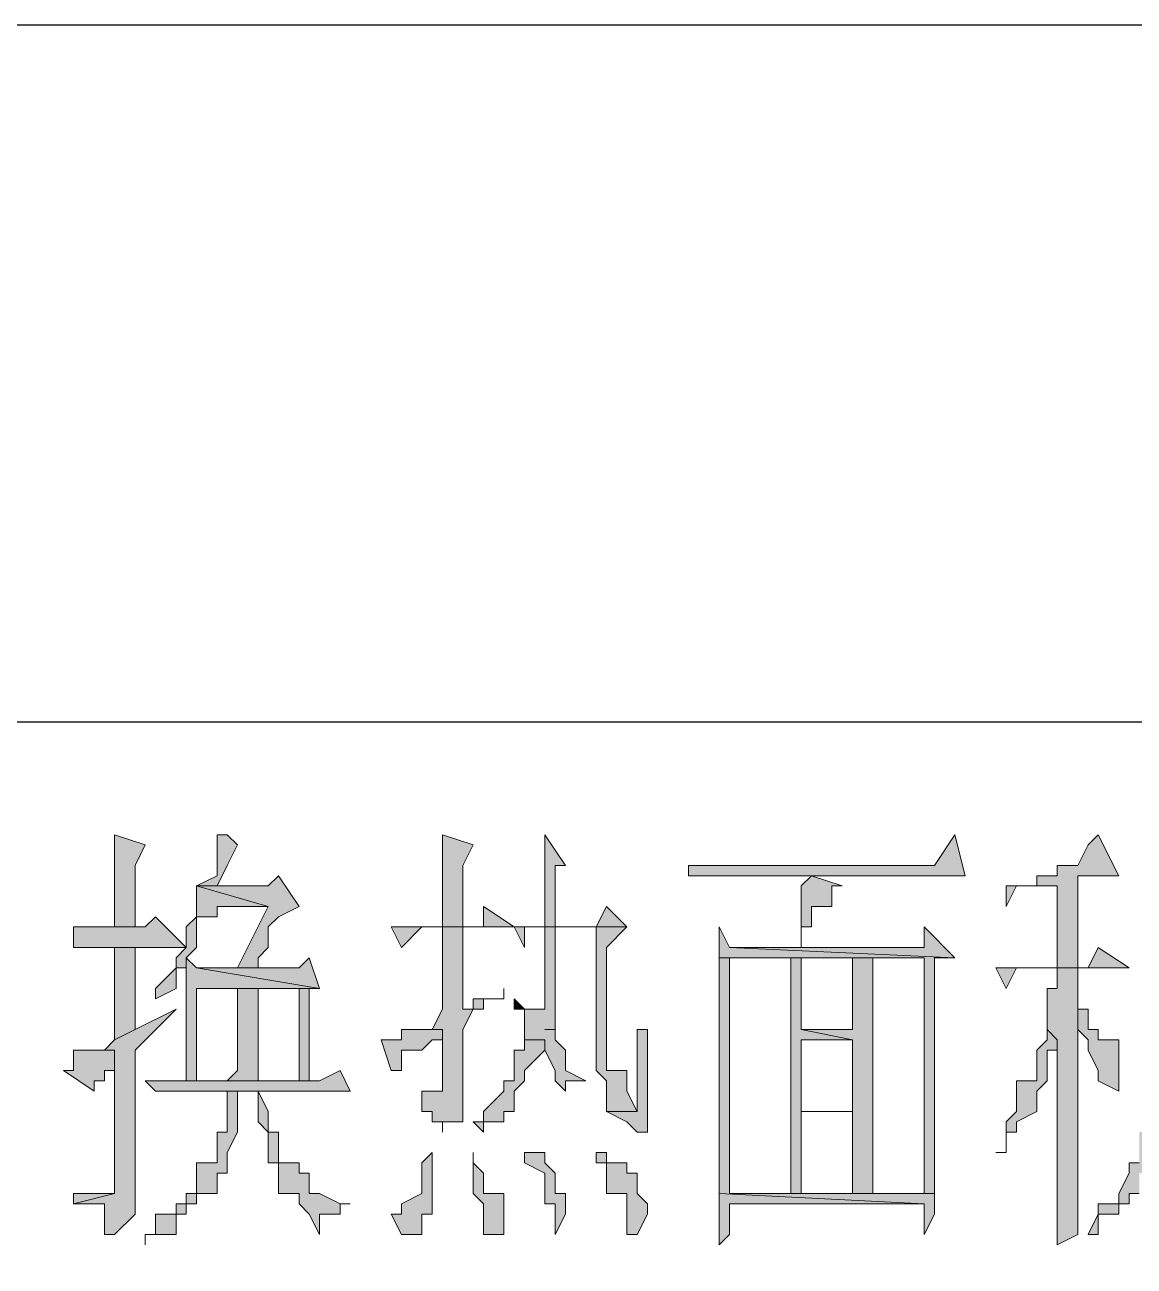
# Model space of a CAD drawing. Header units: millimetres. Extents: x 20 to 821, y 1 to 1134.
# Drawn here: x 701.5 to 720.99, y 1111.81 to 1133.6 of the extents above; entities that cross this region are included whole.
import ezdxf

# ---------------------------------------------------------------- set-up
doc = ezdxf.new("R2010")
doc.units = ezdxf.units.MM
doc.layers.add('1', color=7, linetype='Continuous')

msp = doc.modelspace()

# ---------------------------------------------------------------- hatches: boundary and pattern name
h = msp.add_hatch(color=0)
h.dxf.hatch_style = 2
h.paths.add_polyline_path([(703.08, 1119.381732), (703.08, 1117.761732), (703.44, 1117.761732), (703.44, 1118.841732), (703.62, 1119.201732)])
h = msp.add_hatch(color=0)
h.dxf.hatch_style = 2
h.paths.add_polyline_path([(705.06, 1119.381732), (704.88, 1119.381732), (704.88, 1119.201732), (704.88, 1118.661732), (704.52, 1118.481732), (704.88, 1118.481732), (705.06, 1118.841732), (705.24, 1119.201732)])
h = msp.add_hatch(color=0)
h.dxf.hatch_style = 2
h.paths.add_polyline_path([(708.84, 1119.381732), (708.84, 1117.761732), (709.2, 1117.761732), (709.2, 1118.841732), (709.38, 1119.201732)])
h = msp.add_hatch(color=0)
h.dxf.hatch_style = 2
h.paths.add_polyline_path([(710.64, 1119.381732), (710.64, 1117.761732), (710.82, 1117.761732), (710.82, 1118.841732), (711, 1118.841732)])
h = msp.add_hatch(color=0)
h.dxf.hatch_style = 2
h.paths.add_polyline_path([(717.84, 1119.381732), (717.48, 1118.841732), (713.16, 1118.841732), (713.16, 1118.661732), (718.02, 1118.661732)])
h = msp.add_hatch(color=0)
h.dxf.hatch_style = 2
h.paths.add_polyline_path([(720.36, 1119.381732), (720.18, 1119.201732), (720, 1118.841732), (719.64, 1118.841732), (719.64, 1118.661732), (719.28, 1118.661732), (719.28, 1118.481732), (718.92, 1118.481732), (719.64, 1118.481732), (719.64, 1117.041732), (720, 1117.041732), (720, 1118.661732), (720.18, 1118.661732), (720.72, 1118.661732)])
h = msp.add_hatch(color=0)
h.dxf.hatch_style = 2
h.paths.add_polyline_path([(705.96, 1118.661732), (705.78, 1118.481732), (704.52, 1118.481732), (705.78, 1118.121732), (705.24, 1117.041732), (705.6, 1117.041732), (705.6, 1117.221732), (705.78, 1117.401732), (705.78, 1117.761732), (705.96, 1117.941732), (706.32, 1118.121732)])
h = msp.add_hatch(color=0)
h.dxf.hatch_style = 2
h.paths.add_polyline_path([(715.32, 1118.661732), (715.14, 1118.481732), (715.14, 1117.401732), (714.96, 1117.401732), (715.14, 1117.401732), (715.14, 1117.761732), (715.32, 1117.761732), (715.32, 1117.941732), (715.32, 1118.121732), (715.68, 1118.121732), (715.68, 1118.481732), (715.86, 1118.481732)])
h = msp.add_hatch(color=0)
h.dxf.hatch_style = 2
h.paths.add_polyline_path([(704.52, 1118.481732), (704.52, 1117.941732), (704.34, 1117.761732), (704.34, 1117.401732), (704.16, 1117.221732), (704.16, 1117.041732), (703.8, 1116.681732), (703.8, 1116.501732), (704.16, 1116.681732), (704.16, 1117.041732), (704.34, 1117.041732), (704.34, 1117.221732), (704.52, 1117.401732), (704.52, 1117.761732), (704.52, 1117.941732), (704.88, 1117.941732), (704.88, 1118.121732), (705.78, 1118.121732)])
h = msp.add_hatch(color=0)
h.dxf.hatch_style = 2
h.paths.add_polyline_path([(718.92, 1118.481732), (718.74, 1118.481732), (718.74, 1118.121732), (718.92, 1118.481732), (719.64, 1118.481732)])
h = msp.add_hatch(color=0)
h.dxf.hatch_style = 2
h.paths.add_polyline_path([(709.56, 1118.121732), (709.56, 1117.761732), (709.2, 1117.761732), (707.94, 1117.761732), (708.12, 1117.401732), (708.48, 1117.761732), (710.1, 1117.761732)])
h = msp.add_hatch(color=0)
h.dxf.hatch_style = 2
h.paths.add_polyline_path([(711.72, 1118.121732), (711.54, 1117.761732), (710.1, 1117.761732), (710.28, 1117.401732), (710.28, 1117.761732), (710.64, 1117.761732), (712.08, 1117.761732)])
h = msp.add_hatch(color=0)
h.dxf.hatch_style = 2
h.paths.add_polyline_path([(703.8, 1117.941732), (703.62, 1117.761732), (702.36, 1117.761732), (702.36, 1117.401732), (704.34, 1117.401732)])
h = msp.add_hatch(color=0)
h.dxf.hatch_style = 2
h.paths.add_polyline_path([(709.2, 1117.761732), (708.84, 1117.761732), (708.84, 1116.321732), (708.66, 1115.961732), (708.48, 1115.961732), (708.84, 1115.961732), (708.84, 1114.881732), (708.48, 1114.881732), (708.48, 1114.521732), (708.66, 1114.521732), (708.66, 1114.341732), (708.84, 1114.341732), (708.84, 1114.161732), (708.84, 1114.341732), (709.2, 1114.341732), (709.2, 1114.521732), (709.2, 1114.881732), (709.2, 1115.961732), (709.38, 1116.321732), (709.56, 1116.321732), (709.2, 1116.321732)])
h = msp.add_hatch(color=0)
h.dxf.hatch_style = 2
h.paths.add_polyline_path([(710.82, 1117.761732), (710.64, 1117.761732), (710.64, 1117.401732), (710.64, 1116.321732), (710.28, 1116.321732), (710.28, 1115.781732), (710.64, 1115.781732), (710.64, 1115.601732), (710.82, 1115.241732), (710.82, 1115.061732), (711, 1114.881732), (711, 1115.061732), (711.36, 1115.061732), (711, 1115.241732), (711, 1115.601732), (710.82, 1115.781732), (710.82, 1115.961732), (710.64, 1115.961732), (710.82, 1115.961732), (710.82, 1116.321732)])
h = msp.add_hatch(color=0)
h.dxf.hatch_style = 2
h.paths.add_polyline_path([(712.08, 1117.761732), (711.54, 1117.761732), (711.54, 1117.401732), (711.54, 1115.241732), (711.72, 1115.061732), (711.72, 1114.521732), (712.26, 1114.521732), (712.08, 1114.881732), (712.08, 1115.061732), (712.08, 1115.241732), (711.72, 1115.241732), (711.72, 1115.601732), (711.72, 1117.401732)])
h = msp.add_hatch(color=0)
h.dxf.hatch_style = 2
h.paths.add_polyline_path([(713.7, 1117.761732), (713.7, 1117.221732), (716.04, 1117.221732), (717.3, 1117.221732), (717.3, 1113.081732), (716.4, 1113.081732), (717.48, 1113.081732), (717.48, 1115.961732), (717.48, 1116.321732), (717.48, 1117.221732), (717.84, 1117.221732), (713.88, 1117.401732)])
h = msp.add_hatch(color=0)
h.dxf.hatch_style = 2
h.paths.add_polyline_path([(717.3, 1117.761732), (717.3, 1117.401732), (715.14, 1117.401732), (713.88, 1117.401732), (717.84, 1117.221732)])
h = msp.add_hatch(color=0)
h.dxf.hatch_style = 2
h.paths.add_polyline_path([(703.44, 1117.401732), (703.08, 1117.401732), (703.08, 1115.781732), (703.44, 1115.961732)])
h = msp.add_hatch(color=0)
h.dxf.hatch_style = 2
h.paths.add_polyline_path([(720.36, 1117.401732), (720.18, 1117.041732), (718.56, 1117.041732), (718.74, 1116.681732), (718.92, 1117.041732), (720.9, 1117.041732)])
h = msp.add_hatch(color=0)
h.dxf.hatch_style = 2
h.paths.add_polyline_path([(704.34, 1117.221732), (704.34, 1115.061732), (704.52, 1115.061732), (704.52, 1116.681732), (705.24, 1116.681732), (706.68, 1116.681732), (704.52, 1117.041732)])
h = msp.add_hatch(color=0)
h.dxf.hatch_style = 2
h.paths.add_polyline_path([(706.5, 1117.221732), (706.32, 1117.041732), (704.52, 1117.041732), (706.68, 1116.681732)])
h = msp.add_hatch(color=0)
h.dxf.hatch_style = 2
h.paths.add_polyline_path([(713.7, 1117.221732), (713.7, 1113.081732), (717.3, 1112.901732), (717.3, 1112.361732), (717.48, 1112.721732), (717.48, 1113.081732), (716.4, 1113.081732), (713.88, 1113.081732), (713.88, 1117.221732), (716.04, 1117.221732)])
h = msp.add_hatch(color=0)
h.dxf.hatch_style = 2
h.paths.add_polyline_path([(715.14, 1117.221732), (714.96, 1117.221732), (714.96, 1113.081732), (713.88, 1113.081732), (715.14, 1113.081732), (715.14, 1114.521732), (716.04, 1114.521732), (715.14, 1114.521732), (715.14, 1115.781732), (716.04, 1115.781732), (715.14, 1115.961732)])
h = msp.add_hatch(color=0)
h.dxf.hatch_style = 2
h.paths.add_polyline_path([(716.04, 1117.221732), (716.04, 1115.961732), (715.14, 1115.961732), (716.04, 1115.781732), (716.04, 1114.521732), (715.14, 1114.521732), (716.04, 1114.521732), (716.04, 1113.081732), (715.14, 1113.081732), (716.4, 1113.081732), (716.4, 1117.221732), (717.3, 1117.221732)])
h = msp.add_hatch(color=0)
h.dxf.hatch_style = 2
h.paths.add_polyline_path([(720, 1117.041732), (719.64, 1117.041732), (719.64, 1116.681732), (719.46, 1116.681732), (719.46, 1116.501732), (719.46, 1115.961732), (719.64, 1115.781732), (719.64, 1112.721732), (719.64, 1112.181732), (720, 1112.361732), (720, 1116.321732), (720.18, 1116.321732), (720, 1116.321732)])
h = msp.add_hatch(color=0)
h.dxf.hatch_style = 2
h.paths.add_polyline_path([(705.24, 1116.681732), (705.24, 1115.241732), (705.06, 1115.061732), (705.6, 1115.061732), (705.6, 1115.241732), (705.6, 1116.681732), (706.32, 1116.681732)])
h = msp.add_hatch(color=0)
h.dxf.hatch_style = 2
h.paths.add_polyline_path([(706.68, 1116.681732), (705.24, 1116.681732), (706.32, 1116.681732), (706.32, 1115.061732), (705.6, 1115.061732), (705.06, 1115.061732), (706.5, 1115.061732), (706.5, 1116.681732)])
h = msp.add_hatch(color=0)
h.dxf.hatch_style = 2
h.paths.add_polyline_path([(709.92, 1116.681732), (709.92, 1116.501732), (709.56, 1116.501732), (709.38, 1116.501732), (709.38, 1116.321732), (709.2, 1116.321732), (709.56, 1116.321732), (709.56, 1116.501732), (709.92, 1116.501732)])
h = msp.add_hatch(color=0)
h.dxf.hatch_style = 2
h.paths.add_polyline_path([(710.1, 1116.501732), (710.1, 1116.321732), (710.28, 1116.321732)])
h = msp.add_hatch(color=0)
h.dxf.hatch_style = 2
h.paths.add_polyline_path([(704.16, 1116.321732), (703.44, 1115.961732), (703.08, 1115.781732), (702.9, 1115.601732), (702.72, 1115.601732), (703.08, 1115.601732), (703.08, 1113.081732), (702.36, 1112.901732), (702.9, 1112.901732), (702.9, 1112.721732), (702.9, 1112.361732), (703.08, 1112.361732), (703.44, 1112.721732), (703.44, 1112.901732), (703.44, 1115.601732)])
h = msp.add_hatch(color=0)
h.dxf.hatch_style = 2
h.paths.add_polyline_path([(720.18, 1116.321732), (720, 1116.321732), (720, 1115.961732), (720.18, 1115.781732), (720.18, 1115.601732), (720.36, 1115.241732), (720.36, 1115.061732), (720.72, 1114.881732), (720.72, 1115.781732), (720.36, 1115.781732), (720.36, 1115.961732), (720.18, 1115.961732)])
h = msp.add_hatch(color=0)
h.dxf.hatch_style = 2
h.paths.add_polyline_path([(708.48, 1115.961732), (708.12, 1115.961732), (708.12, 1115.781732), (707.76, 1115.781732), (707.94, 1115.241732), (708.12, 1115.241732), (708.12, 1115.601732), (708.48, 1115.601732), (708.66, 1115.781732), (708.84, 1115.781732), (708.84, 1115.961732)])
h = msp.add_hatch(color=0)
h.dxf.hatch_style = 2
h.paths.add_polyline_path([(712.44, 1115.961732), (712.26, 1115.961732), (712.26, 1115.781732), (712.26, 1114.521732), (711.72, 1114.521732), (712.08, 1114.341732), (712.26, 1114.161732), (712.44, 1114.161732), (712.44, 1114.341732), (712.44, 1115.061732), (712.44, 1115.241732)])
h = msp.add_hatch(color=0)
h.dxf.hatch_style = 2
h.paths.add_polyline_path([(719.46, 1115.961732), (719.46, 1115.781732), (719.28, 1115.601732), (719.28, 1115.061732), (718.92, 1115.061732), (718.92, 1114.521732), (718.74, 1114.341732), (718.74, 1113.801732), (718.56, 1113.801732), (718.74, 1113.801732), (718.74, 1114.161732), (718.92, 1114.161732), (718.92, 1114.341732), (719.28, 1114.521732), (719.28, 1114.881732), (719.46, 1115.061732), (719.46, 1115.601732), (719.64, 1115.601732), (719.64, 1115.781732)])
h = msp.add_hatch(color=0)
h.dxf.hatch_style = 2
h.paths.add_polyline_path([(710.28, 1115.781732), (710.28, 1115.601732), (710.1, 1115.601732), (710.1, 1115.061732), (709.92, 1115.061732), (709.92, 1114.881732), (709.56, 1114.521732), (709.56, 1114.341732), (709.38, 1114.341732), (709.56, 1114.161732), (709.56, 1114.341732), (709.92, 1114.341732), (709.92, 1114.521732), (710.1, 1114.521732), (710.1, 1114.881732), (710.28, 1115.061732), (710.28, 1115.241732), (710.64, 1115.601732), (710.64, 1115.781732)])
h = msp.add_hatch(color=0)
h.dxf.hatch_style = 2
h.paths.add_polyline_path([(702.72, 1115.601732), (702.36, 1115.601732), (702.36, 1115.241732), (702.18, 1115.241732), (702.72, 1114.881732), (702.72, 1115.061732), (702.9, 1115.061732), (702.9, 1115.241732), (703.08, 1115.241732), (703.08, 1115.601732)])
h = msp.add_hatch(color=0)
h.dxf.hatch_style = 2
h.paths.add_polyline_path([(707.04, 1115.241732), (706.68, 1115.061732), (703.62, 1115.061732), (703.8, 1114.881732), (707.22, 1114.881732)])
h = msp.add_hatch(color=0)
h.dxf.hatch_style = 2
h.paths.add_polyline_path([(721.62, 1115.061732), (721.62, 1114.881732), (721.44, 1114.521732), (721.44, 1114.161732), (721.08, 1114.161732), (721.08, 1113.621732), (720.9, 1113.621732), (720.9, 1113.441732), (720.72, 1113.081732), (720.72, 1112.901732), (720.36, 1112.901732), (720.36, 1112.721732), (720.18, 1112.361732), (720.36, 1112.361732), (720.36, 1112.721732), (720.72, 1112.721732), (720.72, 1112.901732), (720.9, 1112.901732), (720.9, 1113.081732), (721.08, 1113.081732), (721.08, 1113.441732), (721.44, 1113.441732), (721.44, 1113.621732), (721.44, 1113.801732), (721.62, 1114.161732), (721.62, 1114.341732), (721.8, 1114.341732), (721.8, 1114.521732), (722.16, 1114.521732)])
h = msp.add_hatch(color=0)
h.dxf.hatch_style = 2
h.paths.add_polyline_path([(705.6, 1114.881732), (705.06, 1114.881732), (705.06, 1114.521732), (705.06, 1114.161732), (704.88, 1114.161732), (704.88, 1113.621732), (704.52, 1113.621732), (704.52, 1113.081732), (704.34, 1113.081732), (704.34, 1112.901732), (704.16, 1112.901732), (704.16, 1112.721732), (703.8, 1112.721732), (703.8, 1112.361732), (703.62, 1112.361732), (703.62, 1112.181732), (703.62, 1112.361732), (703.8, 1112.361732), (704.16, 1112.361732), (704.16, 1112.721732), (704.34, 1112.721732), (704.34, 1112.901732), (704.52, 1112.901732), (704.52, 1113.081732), (704.88, 1113.081732), (704.88, 1113.441732), (705.06, 1113.441732), (705.06, 1113.621732), (705.06, 1113.801732), (705.24, 1114.161732), (705.24, 1114.881732)])
h = msp.add_hatch(color=0)
h.dxf.hatch_style = 2
h.paths.add_polyline_path([(705.6, 1114.881732), (705.6, 1114.341732), (705.78, 1114.161732), (705.78, 1113.621732), (705.96, 1113.621732), (705.96, 1113.081732), (706.32, 1113.081732), (706.32, 1112.901732), (706.5, 1112.721732), (706.68, 1112.361732), (706.68, 1112.721732), (707.04, 1112.721732), (707.04, 1112.901732), (707.22, 1112.901732), (707.04, 1112.901732), (706.68, 1113.081732), (706.5, 1113.081732), (706.5, 1113.441732), (706.32, 1113.441732), (706.32, 1113.621732), (705.96, 1113.621732), (705.96, 1113.801732), (705.96, 1114.161732), (705.78, 1114.161732), (705.78, 1114.521732)])
h = msp.add_hatch(color=0)
h.dxf.hatch_style = 2
h.paths.add_polyline_path([(708.48, 1114.881732), (708.84, 1114.881732), (708.66, 1114.881732)])
h = msp.add_hatch(color=0)
h.dxf.hatch_style = 2
h.paths.add_polyline_path([(708.66, 1113.801732), (708.48, 1113.621732), (708.48, 1113.081732), (708.12, 1112.901732), (708.12, 1112.721732), (707.94, 1112.721732), (708.12, 1112.361732), (708.48, 1112.361732), (708.48, 1112.721732), (708.66, 1112.721732), (708.66, 1112.901732)])
h = msp.add_hatch(color=0)
h.dxf.hatch_style = 2
h.paths.add_polyline_path([(709.38, 1113.801732), (709.38, 1113.081732), (709.56, 1112.901732), (709.56, 1112.361732), (709.92, 1112.361732), (709.92, 1113.081732), (709.56, 1113.081732), (709.56, 1113.441732), (709.38, 1113.621732)])
h = msp.add_hatch(color=0)
h.dxf.hatch_style = 2
h.paths.add_polyline_path([(710.28, 1113.801732), (710.28, 1113.621732), (710.64, 1113.441732), (710.64, 1112.901732), (710.82, 1112.901732), (710.82, 1112.361732), (711, 1112.721732), (711, 1113.081732), (710.82, 1113.081732), (710.82, 1113.441732), (710.64, 1113.621732), (710.64, 1113.801732)])
h = msp.add_hatch(color=0)
h.dxf.hatch_style = 2
h.paths.add_polyline_path([(711.54, 1113.801732), (711.54, 1113.621732), (711.72, 1113.621732), (711.72, 1113.081732), (712.08, 1113.081732), (712.08, 1112.361732), (712.26, 1112.361732), (712.44, 1112.721732), (712.44, 1112.901732), (712.26, 1113.081732), (712.26, 1113.441732), (712.08, 1113.441732), (712.08, 1113.621732), (711.72, 1113.621732), (711.72, 1113.801732)])
h = msp.add_hatch(color=0)
h.dxf.hatch_style = 2
h.paths.add_polyline_path([(702.36, 1113.081732), (702.36, 1112.901732), (703.08, 1113.081732)])
h = msp.add_hatch(color=0)
h.dxf.hatch_style = 2
h.paths.add_polyline_path([(713.7, 1113.081732), (713.7, 1112.181732), (713.88, 1112.361732), (713.88, 1112.901732), (717.3, 1112.901732)])

# ---------------------------------------------------------------- linework, layer by layer
at = {"layer": '1', "color": 0, "lineweight": 25}
for points in [[(20.16, 1133.601732), (821.16, 1133.601732), (821.16, 0.501732), (20.16, 0.501732), (20.16, 1133.601732)], [(557.64, 1133.601732), (821.16, 1133.601732)], [(557.64, 1121.361732), (821.16, 1121.361732)]]:
    msp.add_lwpolyline(points, dxfattribs=at)
at = {"layer": '1', "color": 0, "lineweight": 5}
for points in [[(703.08, 1119.381732), (703.08, 1117.761732), (703.44, 1117.761732), (703.44, 1118.841732), (703.62, 1119.201732), (703.08, 1119.381732)], [(705.06, 1119.381732), (704.88, 1119.381732), (704.88, 1119.201732), (704.88, 1118.661732), (704.52, 1118.481732), (704.88, 1118.481732), (705.06, 1118.841732), (705.24, 1119.201732), (705.06, 1119.381732)], [(708.84, 1119.381732), (708.84, 1117.761732), (709.2, 1117.761732), (709.2, 1118.841732), (709.38, 1119.201732), (708.84, 1119.381732)], [(710.64, 1119.381732), (710.64, 1117.761732), (710.82, 1117.761732), (710.82, 1118.841732), (711, 1118.841732), (710.64, 1119.381732)], [(717.84, 1119.381732), (717.48, 1118.841732), (713.16, 1118.841732), (713.16, 1118.661732), (718.02, 1118.661732), (717.84, 1119.381732)], [(720.36, 1119.381732), (720.18, 1119.201732), (720, 1118.841732), (719.64, 1118.841732), (719.64, 1118.661732), (719.28, 1118.661732), (719.28, 1118.481732), (718.92, 1118.481732), (719.64, 1118.481732), (719.64, 1117.041732), (720, 1117.041732), (720, 1118.661732), (720.18, 1118.661732), (720.72, 1118.661732), (720.36, 1119.381732)], [(705.96, 1118.661732), (705.78, 1118.481732), (704.52, 1118.481732), (705.78, 1118.121732), (705.24, 1117.041732), (705.6, 1117.041732), (705.6, 1117.221732), (705.78, 1117.401732), (705.78, 1117.761732), (705.96, 1117.941732), (706.32, 1118.121732), (705.96, 1118.661732)], [(715.32, 1118.661732), (715.14, 1118.481732), (715.14, 1117.401732), (714.96, 1117.401732), (715.14, 1117.401732), (715.14, 1117.761732), (715.32, 1117.761732), (715.32, 1117.941732), (715.32, 1118.121732), (715.68, 1118.121732), (715.68, 1118.481732), (715.86, 1118.481732), (715.32, 1118.661732)], [(704.52, 1118.481732), (704.52, 1117.941732), (704.34, 1117.761732), (704.34, 1117.401732), (704.16, 1117.221732), (704.16, 1117.041732), (703.8, 1116.681732), (703.8, 1116.501732), (704.16, 1116.681732), (704.16, 1117.041732), (704.34, 1117.041732), (704.34, 1117.221732), (704.52, 1117.401732), (704.52, 1117.761732), (704.52, 1117.941732), (704.88, 1117.941732), (704.88, 1118.121732), (705.78, 1118.121732), (704.52, 1118.481732)], [(718.92, 1118.481732), (718.74, 1118.481732), (718.74, 1118.121732), (718.92, 1118.481732), (719.64, 1118.481732), (718.92, 1118.481732)], [(709.56, 1118.121732), (709.56, 1117.761732), (709.2, 1117.761732), (707.94, 1117.761732), (708.12, 1117.401732), (708.48, 1117.761732), (710.1, 1117.761732), (709.56, 1118.121732)], [(711.72, 1118.121732), (711.54, 1117.761732), (710.1, 1117.761732), (710.28, 1117.401732), (710.28, 1117.761732), (710.64, 1117.761732), (712.08, 1117.761732), (711.72, 1118.121732)], [(703.8, 1117.941732), (703.62, 1117.761732), (702.36, 1117.761732), (702.36, 1117.401732), (704.34, 1117.401732), (703.8, 1117.941732)], [(709.2, 1117.761732), (708.84, 1117.761732), (708.84, 1116.321732), (708.66, 1115.961732), (708.48, 1115.961732), (708.84, 1115.961732), (708.84, 1114.881732), (708.48, 1114.881732), (708.48, 1114.521732), (708.66, 1114.521732), (708.66, 1114.341732), (708.84, 1114.341732), (708.84, 1114.161732), (708.84, 1114.341732), (709.2, 1114.341732), (709.2, 1114.521732), (709.2, 1114.881732), (709.2, 1115.961732), (709.38, 1116.321732), (709.56, 1116.321732), (709.2, 1116.321732), (709.2, 1117.761732)], [(710.82, 1117.761732), (710.64, 1117.761732), (710.64, 1117.401732), (710.64, 1116.321732), (710.28, 1116.321732), (710.28, 1115.781732), (710.64, 1115.781732), (710.64, 1115.601732), (710.82, 1115.241732), (710.82, 1115.061732), (711, 1114.881732), (711, 1115.061732), (711.36, 1115.061732), (711, 1115.241732), (711, 1115.601732), (710.82, 1115.781732), (710.82, 1115.961732), (710.64, 1115.961732), (710.82, 1115.961732), (710.82, 1116.321732), (710.82, 1117.761732)], [(712.08, 1117.761732), (711.54, 1117.761732), (711.54, 1117.401732), (711.54, 1115.241732), (711.72, 1115.061732), (711.72, 1114.521732), (712.26, 1114.521732), (712.08, 1114.881732), (712.08, 1115.061732), (712.08, 1115.241732), (711.72, 1115.241732), (711.72, 1115.601732), (711.72, 1117.401732), (712.08, 1117.761732)], [(713.7, 1117.761732), (713.7, 1117.221732), (716.04, 1117.221732), (717.3, 1117.221732), (717.3, 1113.081732), (716.4, 1113.081732), (717.48, 1113.081732), (717.48, 1115.961732), (717.48, 1116.321732), (717.48, 1117.221732), (717.84, 1117.221732), (713.88, 1117.401732), (713.7, 1117.761732)], [(717.3, 1117.761732), (717.3, 1117.401732), (715.14, 1117.401732), (713.88, 1117.401732), (717.84, 1117.221732), (717.3, 1117.761732)], [(703.44, 1117.401732), (703.08, 1117.401732), (703.08, 1115.781732), (703.44, 1115.961732), (703.44, 1117.401732)], [(720.36, 1117.401732), (720.18, 1117.041732), (718.56, 1117.041732), (718.74, 1116.681732), (718.92, 1117.041732), (720.9, 1117.041732), (720.36, 1117.401732)], [(704.34, 1117.221732), (704.34, 1115.061732), (704.52, 1115.061732), (704.52, 1116.681732), (705.24, 1116.681732), (706.68, 1116.681732), (704.52, 1117.041732), (704.34, 1117.221732)], [(706.5, 1117.221732), (706.32, 1117.041732), (704.52, 1117.041732), (706.68, 1116.681732), (706.5, 1117.221732)], [(713.7, 1117.221732), (713.7, 1113.081732), (717.3, 1112.901732), (717.3, 1112.361732), (717.48, 1112.721732), (717.48, 1113.081732), (716.4, 1113.081732), (713.88, 1113.081732), (713.88, 1117.221732), (716.04, 1117.221732), (713.7, 1117.221732)], [(715.14, 1117.221732), (714.96, 1117.221732), (714.96, 1113.081732), (713.88, 1113.081732), (715.14, 1113.081732), (715.14, 1114.521732), (716.04, 1114.521732), (715.14, 1114.521732), (715.14, 1115.781732), (716.04, 1115.781732), (715.14, 1115.961732), (715.14, 1117.221732)], [(716.04, 1117.221732), (716.04, 1115.961732), (715.14, 1115.961732), (716.04, 1115.781732), (716.04, 1114.521732), (715.14, 1114.521732), (716.04, 1114.521732), (716.04, 1113.081732), (715.14, 1113.081732), (716.4, 1113.081732), (716.4, 1117.221732), (717.3, 1117.221732), (716.04, 1117.221732)], [(720, 1117.041732), (719.64, 1117.041732), (719.64, 1116.681732), (719.46, 1116.681732), (719.46, 1116.501732), (719.46, 1115.961732), (719.64, 1115.781732), (719.64, 1112.721732), (719.64, 1112.721732), (719.64, 1112.181732), (720, 1112.361732), (720, 1116.321732), (720.18, 1116.321732), (720, 1116.321732), (720, 1117.041732)], [(705.24, 1116.681732), (705.24, 1115.241732), (705.06, 1115.061732), (705.6, 1115.061732), (705.6, 1115.241732), (705.6, 1116.681732), (706.32, 1116.681732), (705.24, 1116.681732)], [(706.68, 1116.681732), (705.24, 1116.681732), (706.32, 1116.681732), (706.32, 1115.061732), (705.6, 1115.061732), (705.06, 1115.061732), (706.5, 1115.061732), (706.5, 1116.681732), (706.68, 1116.681732)], [(709.92, 1116.681732), (709.92, 1116.501732), (709.56, 1116.501732), (709.38, 1116.501732), (709.38, 1116.321732), (709.2, 1116.321732), (709.56, 1116.321732), (709.56, 1116.501732), (709.92, 1116.501732), (709.92, 1116.681732)], [(710.1, 1116.501732), (710.1, 1116.321732), (710.28, 1116.321732), (710.1, 1116.501732)], [(704.16, 1116.321732), (703.44, 1115.961732), (703.08, 1115.781732), (702.9, 1115.601732), (702.72, 1115.601732), (703.08, 1115.601732), (703.08, 1113.081732), (702.36, 1112.901732), (702.9, 1112.901732), (702.9, 1112.721732), (702.9, 1112.361732), (703.08, 1112.361732), (703.44, 1112.721732), (703.44, 1112.901732), (703.44, 1115.601732), (704.16, 1116.321732)], [(720.18, 1116.321732), (720, 1116.321732), (720, 1115.961732), (720.18, 1115.781732), (720.18, 1115.601732), (720.36, 1115.241732), (720.36, 1115.061732), (720.72, 1114.881732), (720.72, 1115.781732), (720.36, 1115.781732), (720.36, 1115.961732), (720.18, 1115.961732), (720.18, 1116.321732)], [(708.48, 1115.961732), (708.12, 1115.961732), (708.12, 1115.781732), (707.76, 1115.781732), (707.94, 1115.241732), (708.12, 1115.241732), (708.12, 1115.601732), (708.48, 1115.601732), (708.66, 1115.781732), (708.84, 1115.781732), (708.84, 1115.961732), (708.48, 1115.961732)], [(712.44, 1115.961732), (712.26, 1115.961732), (712.26, 1115.781732), (712.26, 1114.521732), (711.72, 1114.521732), (712.08, 1114.341732), (712.26, 1114.161732), (712.44, 1114.161732), (712.44, 1114.341732), (712.44, 1115.061732), (712.44, 1115.241732), (712.44, 1115.961732)], [(719.46, 1115.961732), (719.46, 1115.781732), (719.28, 1115.601732), (719.28, 1115.061732), (718.92, 1115.061732), (718.92, 1114.521732), (718.74, 1114.341732), (718.74, 1113.801732), (718.56, 1113.801732), (718.74, 1113.801732), (718.74, 1114.161732), (718.92, 1114.161732), (718.92, 1114.341732), (719.28, 1114.521732), (719.28, 1114.881732), (719.46, 1115.061732), (719.46, 1115.601732), (719.64, 1115.601732), (719.64, 1115.781732), (719.46, 1115.961732)], [(710.28, 1115.781732), (710.28, 1115.601732), (710.1, 1115.601732), (710.1, 1115.061732), (709.92, 1115.061732), (709.92, 1114.881732), (709.56, 1114.521732), (709.56, 1114.341732), (709.38, 1114.341732), (709.56, 1114.161732), (709.56, 1114.341732), (709.92, 1114.341732), (709.92, 1114.521732), (710.1, 1114.521732), (710.1, 1114.881732), (710.28, 1115.061732), (710.28, 1115.241732), (710.64, 1115.601732), (710.64, 1115.781732), (710.28, 1115.781732)], [(702.72, 1115.601732), (702.36, 1115.601732), (702.36, 1115.241732), (702.18, 1115.241732), (702.72, 1114.881732), (702.72, 1115.061732), (702.9, 1115.061732), (702.9, 1115.241732), (703.08, 1115.241732), (703.08, 1115.601732), (702.72, 1115.601732)], [(707.04, 1115.241732), (706.68, 1115.061732), (703.62, 1115.061732), (703.8, 1114.881732), (707.22, 1114.881732), (707.04, 1115.241732)], [(705.6, 1114.881732), (705.06, 1114.881732), (705.06, 1114.521732), (705.06, 1114.161732), (704.88, 1114.161732), (704.88, 1113.621732), (704.52, 1113.621732), (704.52, 1113.081732), (704.34, 1113.081732), (704.34, 1112.901732), (704.16, 1112.901732), (704.16, 1112.721732), (703.8, 1112.721732), (703.8, 1112.361732), (703.62, 1112.361732), (703.62, 1112.181732), (703.62, 1112.361732), (703.8, 1112.361732), (703.8, 1112.361732), (704.16, 1112.361732), (704.16, 1112.721732), (704.34, 1112.721732), (704.34, 1112.901732), (704.52, 1112.901732), (704.52, 1113.081732), (704.88, 1113.081732), (704.88, 1113.441732), (705.06, 1113.441732), (705.06, 1113.621732), (705.06, 1113.801732), (705.24, 1114.161732), (705.24, 1114.881732), (705.6, 1114.881732)], [(705.6, 1114.881732), (705.6, 1114.341732), (705.78, 1114.161732), (705.78, 1113.621732), (705.96, 1113.621732), (705.96, 1113.081732), (706.32, 1113.081732), (706.32, 1112.901732), (706.5, 1112.721732), (706.68, 1112.361732), (706.68, 1112.721732), (707.04, 1112.721732), (707.04, 1112.901732), (707.22, 1112.901732), (707.22, 1112.901732), (707.04, 1112.901732), (706.68, 1113.081732), (706.5, 1113.081732), (706.5, 1113.441732), (706.32, 1113.441732), (706.32, 1113.621732), (705.96, 1113.621732), (705.96, 1113.801732), (705.96, 1114.161732), (705.78, 1114.161732), (705.78, 1114.521732), (705.6, 1114.881732)], [(708.48, 1114.881732), (708.84, 1114.881732), (708.66, 1114.881732), (708.48, 1114.881732)], [(708.66, 1113.801732), (708.48, 1113.621732), (708.48, 1113.081732), (708.12, 1112.901732), (708.12, 1112.721732), (707.94, 1112.721732), (708.12, 1112.361732), (708.48, 1112.361732), (708.48, 1112.721732), (708.66, 1112.721732), (708.66, 1112.901732), (708.66, 1113.801732)], [(709.38, 1113.801732), (709.38, 1113.081732), (709.56, 1112.901732), (709.56, 1112.361732), (709.92, 1112.361732), (709.92, 1113.081732), (709.56, 1113.081732), (709.56, 1113.441732), (709.38, 1113.621732), (709.38, 1113.801732)], [(710.28, 1113.801732), (710.28, 1113.621732), (710.64, 1113.441732), (710.64, 1112.901732), (710.82, 1112.901732), (710.82, 1112.361732), (711, 1112.721732), (711, 1113.081732), (710.82, 1113.081732), (710.82, 1113.441732), (710.64, 1113.621732), (710.64, 1113.801732), (710.28, 1113.801732)], [(711.54, 1113.801732), (711.54, 1113.621732), (711.72, 1113.621732), (711.72, 1113.081732), (712.08, 1113.081732), (712.08, 1112.361732), (712.26, 1112.361732), (712.44, 1112.721732), (712.44, 1112.901732), (712.26, 1113.081732), (712.26, 1113.441732), (712.08, 1113.441732), (712.08, 1113.621732), (711.72, 1113.621732), (711.72, 1113.801732), (711.54, 1113.801732)], [(721.08, 1113.621732), (720.9, 1113.621732), (720.9, 1113.441732), (720.72, 1113.081732), (720.72, 1112.901732), (720.36, 1112.901732), (720.36, 1112.721732), (720.18, 1112.361732), (720.36, 1112.361732), (720.36, 1112.721732), (720.72, 1112.721732), (720.72, 1112.901732), (720.9, 1112.901732), (720.9, 1113.081732), (721.08, 1113.081732)], [(702.36, 1113.081732), (702.36, 1112.901732), (703.08, 1113.081732), (702.36, 1113.081732)], [(713.7, 1113.081732), (713.7, 1112.181732), (713.88, 1112.361732), (713.88, 1112.901732), (717.3, 1112.901732), (713.7, 1113.081732)]]:
    msp.add_lwpolyline(points, dxfattribs=at)

doc.saveas('drawing.dxf')
